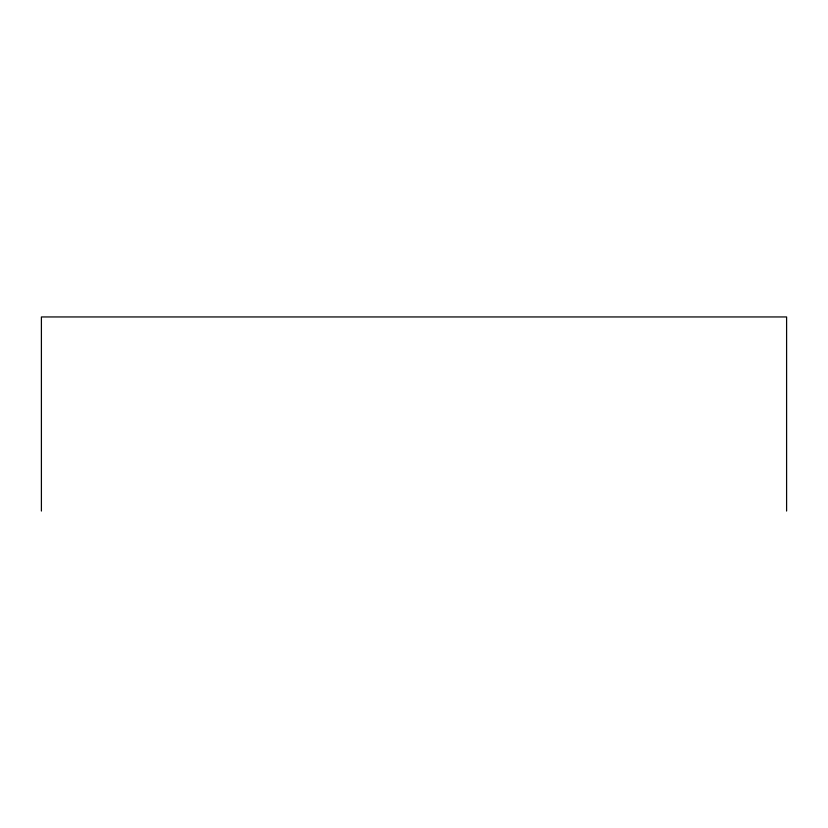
<?xml version="1.0" encoding="UTF-8"?>
<svg xmlns="http://www.w3.org/2000/svg" width="828" height="828" viewBox="0 0 828 828"><rect width="100%" height="100%" fill="white"/><g stroke="black" fill="none" stroke-linecap="round" stroke-linejoin="round"><path stroke-width="1.24" d="M786.6 511.052L786.6 316.948L41.4 316.948L41.4 511.052"/></g></svg>
